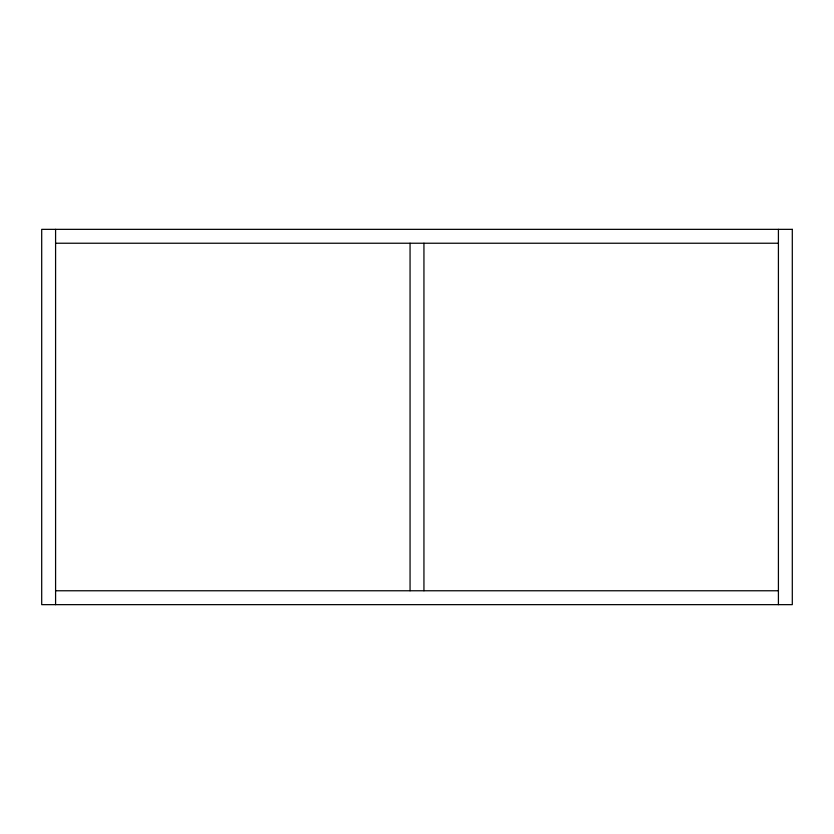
<?xml version="1.0" encoding="UTF-8"?>
<svg xmlns="http://www.w3.org/2000/svg" width="834" height="834" viewBox="0 0 834 834"><rect width="100%" height="100%" fill="white"/><g stroke="black" fill="none" stroke-linecap="round" stroke-linejoin="round"><path stroke-width="1.25" d="M55.586 243.236L778.414 243.236M55.586 590.764L778.414 590.764M778.414 229.35L778.414 604.65M423.943 243.236L423.943 590.764M410.057 243.236L410.057 590.764M55.586 229.35L55.586 604.65M792.3 229.35L41.7 229.35L41.7 604.65L792.3 604.65L792.3 229.35"/></g></svg>
